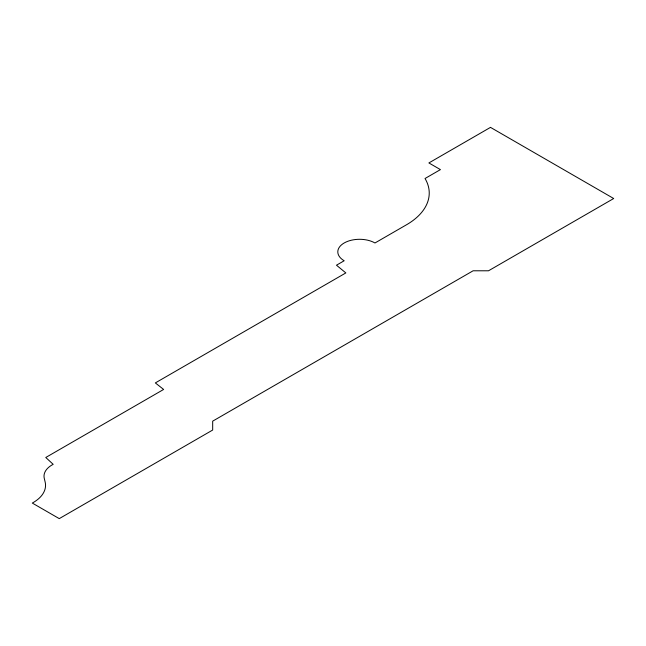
<?xml version="1.0" encoding="UTF-8"?>
<svg xmlns="http://www.w3.org/2000/svg" width="646" height="646" viewBox="0 0 646 646"><rect width="100%" height="100%" fill="white"/><g stroke="black" fill="none" stroke-linecap="round" stroke-linejoin="round"><path stroke-width="0.97" d="M490.492 127.375L428.887 162.945L440.435 169.615L425.036 178.506A77.786 44.905 0 0 1 407.101 224.428L374.979 242.977A21.778 12.573 0 0 0 344.181 242.977A21.778 12.573 0 0 0 344.181 260.758L336.477 265.199L345.844 272.927L155.339 382.916L163.624 389.449L45.777 457.489L53.182 464.329A27.528 15.892 0 0 0 44.275 478.363L45.139 481.981A42.216 24.37 0 0 1 32.3 503.064L59.254 518.625L212.679 430.042L212.679 421.152L473.114 270.787L488.513 270.787L613.7 198.516L490.492 127.375"/></g></svg>
